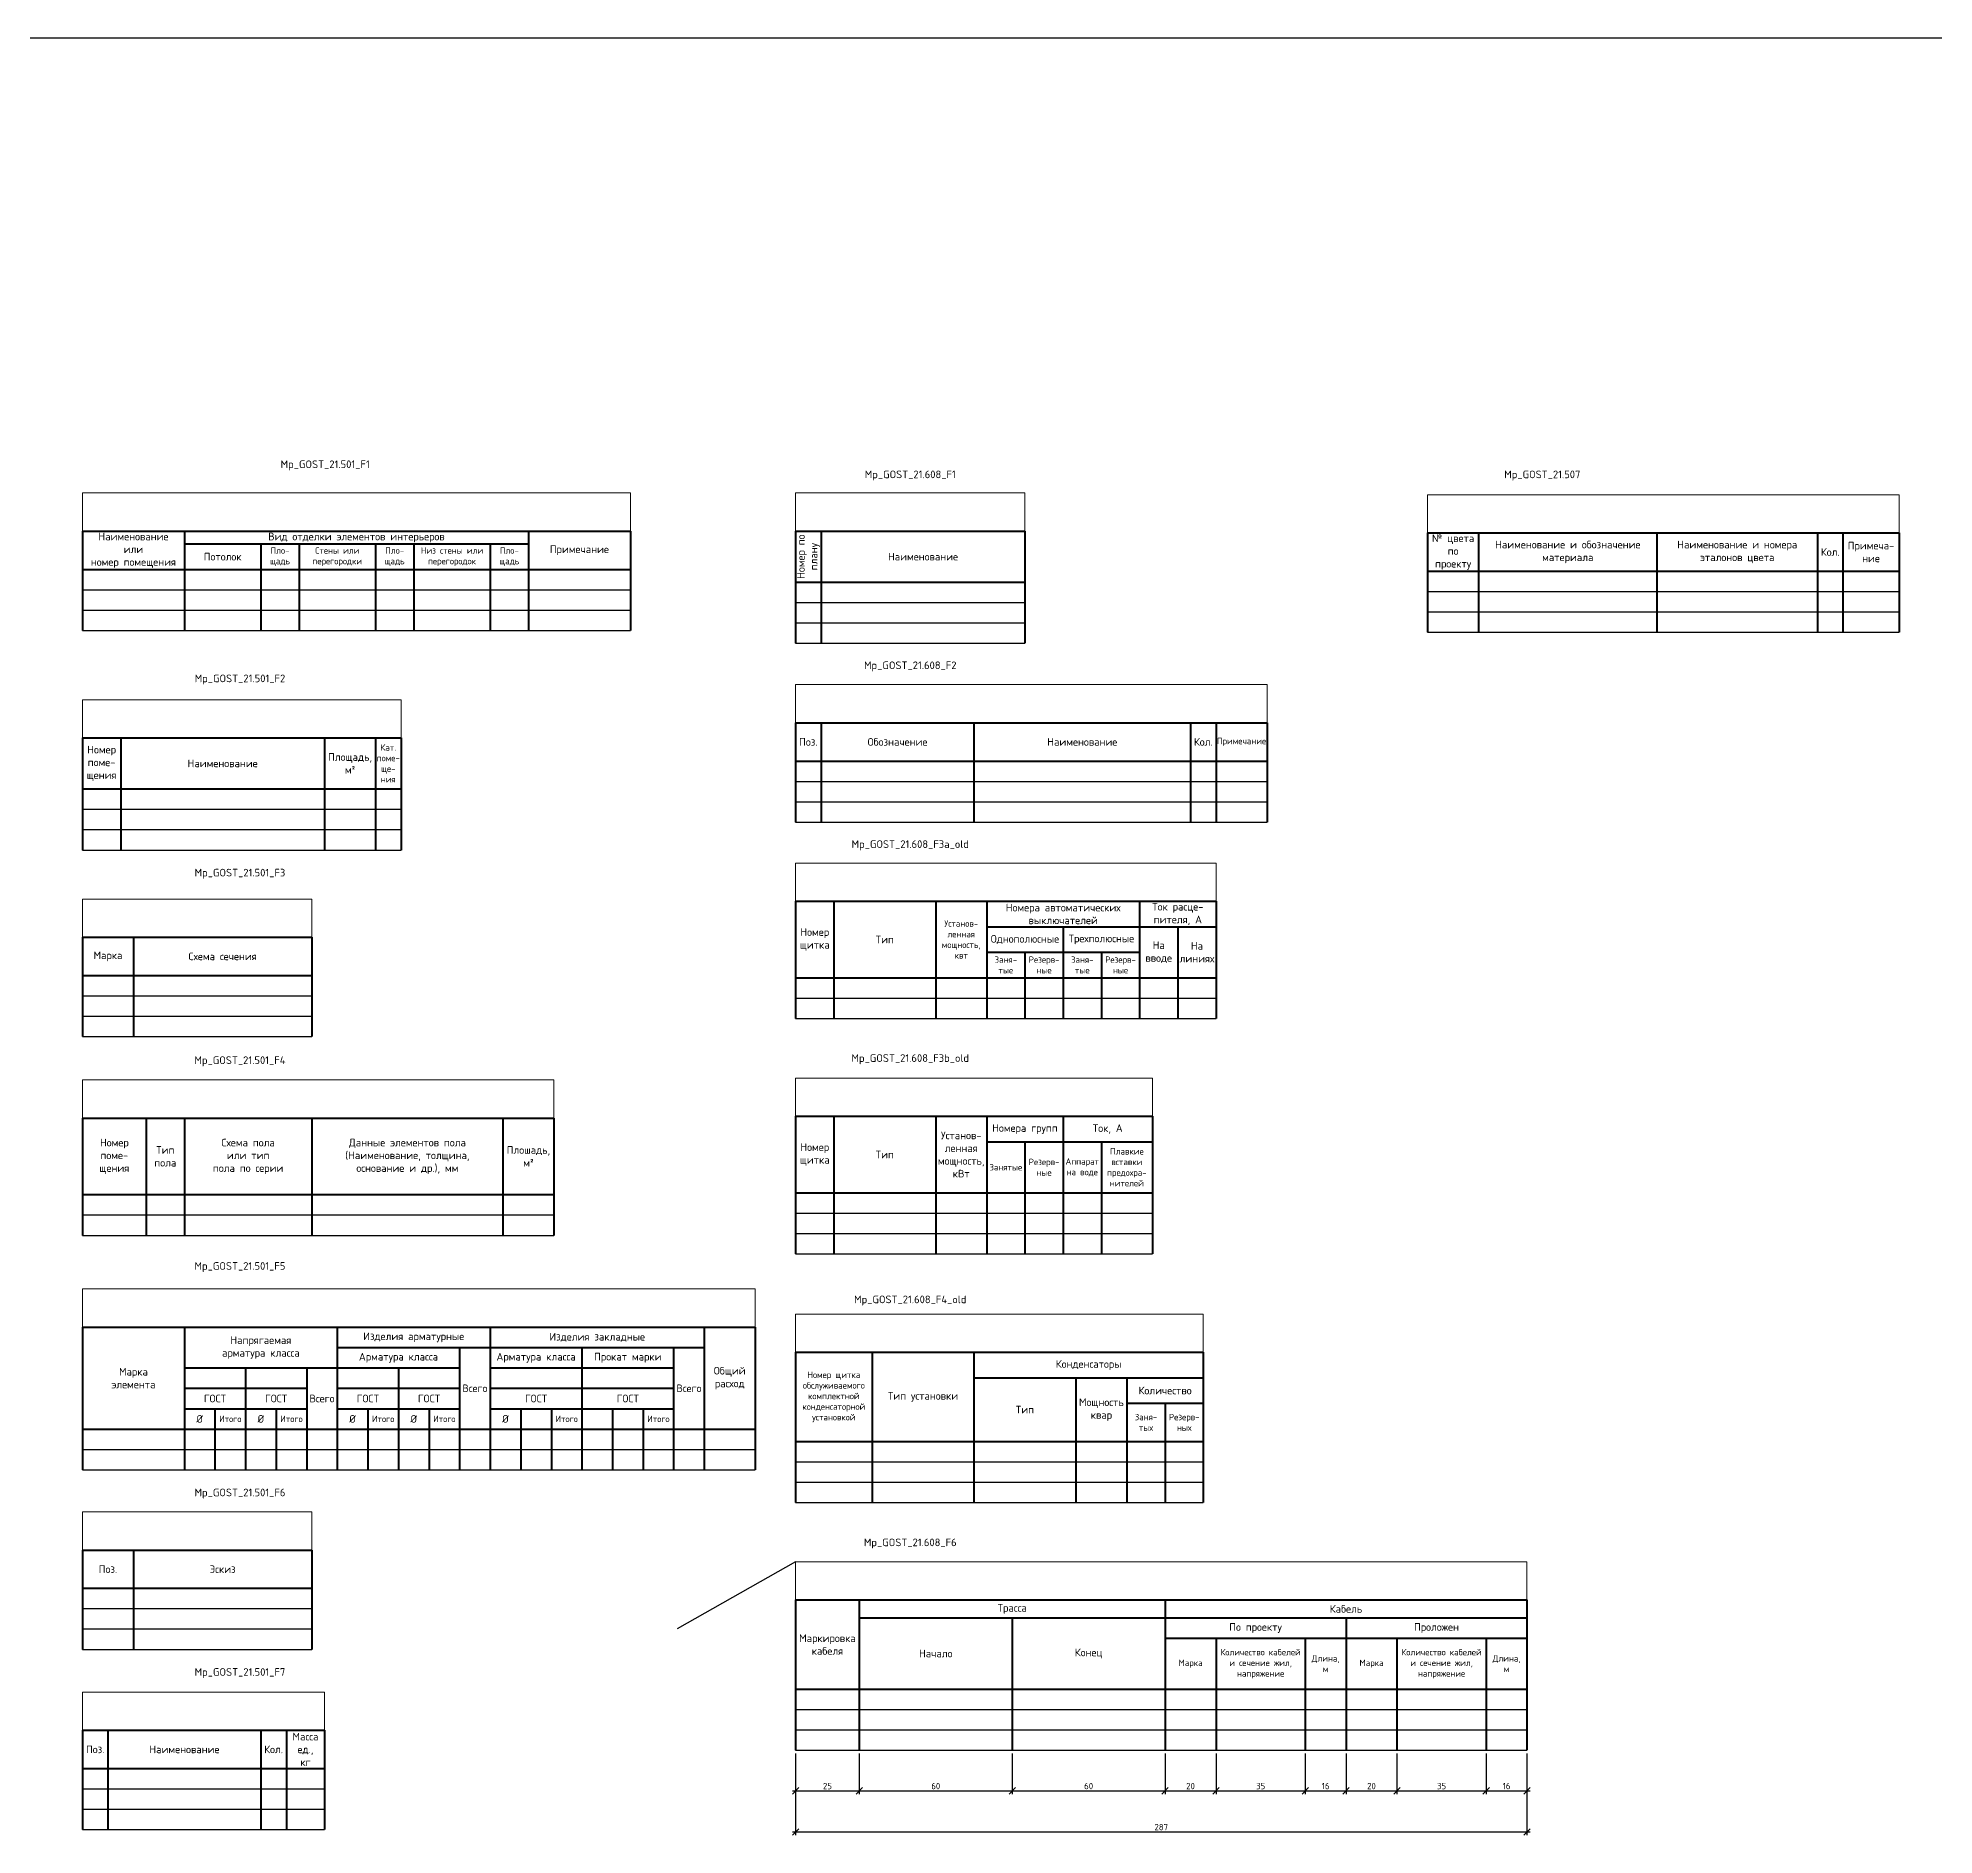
# Model space of a CAD drawing. Header units: millimetres. Extents: x 1497 to 6782, y -1970 to 1429.
# Drawn here: x 2880 to 3624, y 723 to 1429 of the extents above; entities that cross this region are included whole.
import ezdxf

# ---------------------------------------------------------------- set-up
doc = ezdxf.new("R2010")
doc.units = ezdxf.units.MM
doc.styles.add('MpTextStyle', font='isocpeur.ttf')
doc.dimstyles.new('MpDimStyle', dxfattribs={"dimtxt": 2.5, "dimasz": 2.5, "dimexe": 1.25, "dimexo": 1.25, "dimtad": 1, "dimdec": 0, "dimdsep": 46, "dimtxsty": 'MpTextStyle', "dimblk": 'OBLIQUE', "dimcen": 2.5, "dimdle": 1.25, "dimadec": 0, "dimazin": 0, "dimtfac": 1, "dimtdec": 0, "dimtix": 1, "dimtmove": 2, "dimatfit": 3, "dimfxl": 1, "dimarcsym": 0})

# ---------------------------------------------------------------- blocks, each defined once
blk = doc.blocks.new('*T15')
at = {"color": 0, "linetype": 'ByBlock', "lineweight": 40, "transparency": 16777216}
for p, q in [((0, -15), (215, -15)), ((0, -15), (0, -54)), ((40, -15), (40, -54)), ((40, -20), (175, -20)), ((70, -20), (70, -54)), ((85, -20), (85, -54)), ((115, -20), (115, -54)), ((130, -20), (130, -54)), ((160, -20), (160, -54)), ((175, -15), (175, -54)), ((215, -15), (215, -54)), ((0, -30), (215, -30))]:
    blk.add_line(p, q, dxfattribs=at)
at = {"color": 0, "linetype": 'ByBlock', "lineweight": -2, "transparency": 16777216}
for p, q in [((0, -38), (215, -38)), ((0, -46), (215, -46)), ((0, -54), (215, -54))]:
    blk.add_line(p, q, dxfattribs=at)
at = {"layer": 'Defpoints', "color": 8, "linetype": 'ByBlock', "lineweight": 0, "transparency": 16777216}
for p, q in [((0, 0), (215, 0)), ((0, 0), (0, -15)), ((215, 0), (215, -15))]:
    blk.add_line(p, q, dxfattribs=at)
at = {"color": 0, "transparency": 16777216, "attachment_point": 5, "style": 'MpTextStyle'}
for s, insert, char_height, width in [('Наименование\\Pили\\Pномер помещения', (20, -22.5), 3, 40), ('Вид отделки элементов интерьеров', (107.5, -17.5), 3, 135), ('Пло-\\Pщадь', (77.5, -25), 2.5, 15), ('Стены или перегородки', (100, -25), 2.5, 30), ('Пло-\\Pщадь', (122.5, -25), 2.5, 15), ('Низ стены или перегородок', (145, -25), 2.5, 30), ('Пло-\\Pщадь', (167.5, -25), 2.5, 15), ('Примечание', (195, -22.5), 3, 40), ('Потолок', (55, -25), 3, 30)]:
    blk.add_mtext(s, dxfattribs=dict(at, insert=insert, char_height=char_height, width=width))
blk = doc.blocks.new('*T16')
at = {"color": 0, "linetype": 'ByBlock', "lineweight": 40, "transparency": 16777216}
for p, q in [((0, -15), (125, -15)), ((0, -15), (0, -59)), ((15, -15), (15, -59)), ((95, -15), (95, -59)), ((115, -15), (115, -59)), ((125, -15), (125, -59)), ((0, -35), (125, -35))]:
    blk.add_line(p, q, dxfattribs=at)
at = {"color": 0, "linetype": 'ByBlock', "lineweight": -2, "transparency": 16777216}
for p, q in [((0, -43), (125, -43)), ((0, -51), (125, -51)), ((0, -59), (125, -59))]:
    blk.add_line(p, q, dxfattribs=at)
at = {"layer": 'Defpoints', "color": 8, "linetype": 'ByBlock', "lineweight": 0, "transparency": 16777216}
for p, q in [((0, 0), (125, 0)), ((0, 0), (0, -15)), ((125, 0), (125, -15))]:
    blk.add_line(p, q, dxfattribs=at)
at = {"color": 0, "transparency": 16777216, "attachment_point": 5, "style": 'MpTextStyle'}
for s, insert, char_height, width in [('Номер поме-\\Pщения', (7.5, -25), 3, 15), ('Площадь,\\Pм²', (105, -25), 3, 20), ('Кат. поме-\\Pще-\\Pния', (120, -25), 2.5, 10), ('Наименование', (55, -25), 3, 80)]:
    blk.add_mtext(s, dxfattribs=dict(at, insert=insert, char_height=char_height, width=width))
blk = doc.blocks.new('*T17')
at = {"color": 0, "linetype": 'ByBlock', "lineweight": 40, "transparency": 16777216}
for p, q in [((0, -15), (90, -15)), ((0, -15), (0, -54)), ((20, -15), (20, -54)), ((90, -15), (90, -54)), ((0, -30), (90, -30))]:
    blk.add_line(p, q, dxfattribs=at)
at = {"color": 0, "linetype": 'ByBlock', "lineweight": -2, "transparency": 16777216}
for p, q in [((0, -38), (90, -38)), ((0, -46), (90, -46)), ((0, -54), (90, -54))]:
    blk.add_line(p, q, dxfattribs=at)
at = {"layer": 'Defpoints', "color": 8, "linetype": 'ByBlock', "lineweight": 0, "transparency": 16777216}
for p, q in [((0, 0), (90, 0)), ((0, 0), (0, -15)), ((90, 0), (90, -15))]:
    blk.add_line(p, q, dxfattribs=at)
at = {"color": 0, "transparency": 16777216, "char_height": 3, "attachment_point": 5, "style": 'MpTextStyle'}
for s, insert, width in [('Марка', (10, -22.5), 20), ('Схема сечения', (55, -22.5), 70)]:
    blk.add_mtext(s, dxfattribs=dict(at, insert=insert, width=width))
blk = doc.blocks.new('*T18')
at = {"color": 0, "linetype": 'ByBlock', "lineweight": 40, "transparency": 16777216}
for p, q in [((0, -15), (185, -15)), ((0, -15), (0, -61)), ((25, -15), (25, -61)), ((40, -15), (40, -61)), ((90, -15), (90, -61)), ((165, -15), (165, -61)), ((185, -15), (185, -61)), ((0, -45), (185, -45))]:
    blk.add_line(p, q, dxfattribs=at)
at = {"color": 0, "linetype": 'ByBlock', "lineweight": -2, "transparency": 16777216}
for p, q in [((0, -53), (185, -53)), ((0, -61), (185, -61))]:
    blk.add_line(p, q, dxfattribs=at)
at = {"layer": 'Defpoints', "color": 8, "linetype": 'ByBlock', "lineweight": 0, "transparency": 16777216}
for p, q in [((0, 0), (185, 0)), ((0, 0), (0, -15)), ((185, 0), (185, -15))]:
    blk.add_line(p, q, dxfattribs=at)
at = {"color": 0, "transparency": 16777216, "char_height": 3, "attachment_point": 5, "style": 'MpTextStyle'}
for s, insert, width in [('Номер\\Pпоме-\\Pщения', (12.5, -30), 25), ('Тип\\Pпола', (32.5, -30), 15), ('Схема пола\\Pили тип\\Pпола по серии', (65, -30), 50), ('Данные элементов пола\\P(Наименование, толщина,\\Pоснование и др.), мм', (127.5, -30), 75), ('Плошадь,\\Pм²', (175, -30), 20)]:
    blk.add_mtext(s, dxfattribs=dict(at, insert=insert, width=width))
blk = doc.blocks.new('*T19')
at = {"color": 0, "linetype": 'ByBlock', "lineweight": 40, "transparency": 16777216}
for p, q in [((0, -15), (264, -15)), ((0, -15), (0, -71)), ((40, -15), (40, -71)), ((100, -15), (100, -71)), ((160, -15), (160, -71)), ((244, -15), (244, -71)), ((264, -15), (264, -71)), ((100, -23), (244, -23)), ((148, -23), (148, -71)), ((196, -23), (196, -71)), ((232, -23), (232, -71)), ((40, -31), (148, -31)), ((64, -31), (64, -71)), ((88, -31), (88, -71)), ((124, -31), (124, -71)), ((160, -31), (232, -31)), ((40, -39), (88, -39)), ((100, -39), (148, -39)), ((160, -39), (232, -39)), ((40, -47), (88, -47)), ((52, -47), (52, -71)), ((76, -47), (76, -71)), ((100, -47), (148, -47)), ((112, -47), (112, -71)), ((136, -47), (136, -71)), ((160, -47), (232, -47)), ((172, -47), (172, -71)), ((184, -47), (184, -71)), ((208, -47), (208, -71)), ((220, -47), (220, -71)), ((0, -55), (264, -55))]:
    blk.add_line(p, q, dxfattribs=at)
at = {"color": 0, "linetype": 'ByBlock', "lineweight": -2, "transparency": 16777216}
for p, q in [((0, -63), (264, -63)), ((0, -71), (264, -71))]:
    blk.add_line(p, q, dxfattribs=at)
at = {"layer": 'Defpoints', "color": 8, "linetype": 'ByBlock', "lineweight": 0, "transparency": 16777216}
for p, q in [((0, 0), (264, 0)), ((0, 0), (0, -15)), ((264, 0), (264, -15))]:
    blk.add_line(p, q, dxfattribs=at)
at = {"color": 0, "transparency": 16777216, "attachment_point": 5, "style": 'MpTextStyle'}
for s, insert, char_height, width in [('Напрягаемая\\Pарматура класса', (70, -23), 3, 60), ('Изделия арматурные', (130, -19), 3, 60), ('Изделия закладные', (202, -19), 3, 84), ('Арматура класса', (124, -27), 3, 48), ('Арматура класса', (178, -27), 3, 36), ('Прокат марки', (214, -27), 3, 36), ('Марка\\Pэлемента', (20, -35), 3, 40), ('Общий\\Pрасход', (254, -35), 3, 20), ('ГОСТ', (52, -43), 3, 24), ('ГОСТ', (76, -43), 3, 24), ('Всего', (94, -43), 3, 12), ('ГОСТ', (112, -43), 3, 24), ('ГОСТ', (136, -43), 3, 24), ('Всего', (154, -39), 3, 12), ('ГОСТ', (178, -43), 3, 36), ('ГОСТ', (214, -43), 3, 36), ('Всего', (238, -39), 3, 12), ('%%C', (46, -51), 3, 12), ('Итого', (58, -51), 2.5, 12), ('%%C', (70, -51), 3, 12), ('Итого', (82, -51), 2.5, 12), ('%%C', (106, -51), 3, 12), ('Итого', (118, -51), 2.5, 12), ('%%C', (130, -51), 3, 12), ('Итого', (142, -51), 2.5, 12), ('%%C', (166, -51), 3, 12), ('Итого', (190, -51), 2.5, 12), ('Итого', (226, -51), 2.5, 12)]:
    blk.add_mtext(s, dxfattribs=dict(at, insert=insert, char_height=char_height, width=width))
blk = doc.blocks.new('*T20')
at = {"color": 0, "linetype": 'ByBlock', "lineweight": 40, "transparency": 16777216}
for p, q in [((0, -15), (90, -15)), ((0, -15), (0, -54)), ((20, -15), (20, -54)), ((90, -15), (90, -54)), ((0, -30), (90, -30))]:
    blk.add_line(p, q, dxfattribs=at)
at = {"color": 0, "linetype": 'ByBlock', "lineweight": -2, "transparency": 16777216}
for p, q in [((0, -38), (90, -38)), ((0, -46), (90, -46)), ((0, -54), (90, -54))]:
    blk.add_line(p, q, dxfattribs=at)
at = {"layer": 'Defpoints', "color": 8, "linetype": 'ByBlock', "lineweight": 0, "transparency": 16777216}
for p, q in [((0, 0), (90, 0)), ((0, 0), (0, -15)), ((90, 0), (90, -15))]:
    blk.add_line(p, q, dxfattribs=at)
at = {"color": 0, "transparency": 16777216, "char_height": 3, "attachment_point": 5, "style": 'MpTextStyle'}
for s, insert, width in [('Поз.', (10, -22.5), 20), ('Эскиз', (55, -22.5), 70)]:
    blk.add_mtext(s, dxfattribs=dict(at, insert=insert, width=width))
blk = doc.blocks.new('*T21')
at = {"color": 0, "linetype": 'ByBlock', "lineweight": 40, "transparency": 16777216}
for p, q in [((0, -15), (95, -15)), ((0, -15), (0, -54)), ((10, -15), (10, -54)), ((70, -15), (70, -54)), ((80, -15), (80, -54)), ((95, -15), (95, -54)), ((0, -30), (95, -30))]:
    blk.add_line(p, q, dxfattribs=at)
at = {"color": 0, "linetype": 'ByBlock', "lineweight": -2, "transparency": 16777216}
for p, q in [((0, -38), (95, -38)), ((0, -46), (95, -46)), ((0, -54), (95, -54))]:
    blk.add_line(p, q, dxfattribs=at)
at = {"layer": 'Defpoints', "color": 8, "linetype": 'ByBlock', "lineweight": 0, "transparency": 16777216}
for p, q in [((0, 0), (95, 0)), ((0, 0), (0, -15)), ((95, 0), (95, -15))]:
    blk.add_line(p, q, dxfattribs=at)
at = {"color": 0, "transparency": 16777216, "char_height": 3, "attachment_point": 5, "style": 'MpTextStyle'}
for s, insert, width in [('Поз.', (5, -22.5), 10), ('Наименование', (40, -22.5), 60), ('Кол.', (75, -22.5), 10), ('Масса\\Pед.,\\Pкг', (87.5, -22.5), 15)]:
    blk.add_mtext(s, dxfattribs=dict(at, insert=insert, width=width))
blk = doc.blocks.new('*T23')
at = {"color": 0, "linetype": 'ByBlock', "lineweight": 40, "transparency": 16777216}
for p, q in [((0, -15), (90, -15)), ((0, -15), (0, -59)), ((10, -15), (10, -59)), ((90, -15), (90, -59)), ((0, -35), (90, -35))]:
    blk.add_line(p, q, dxfattribs=at)
at = {"color": 0, "linetype": 'ByBlock', "lineweight": -2, "transparency": 16777216}
for p, q in [((0, -43), (90, -43)), ((0, -51), (90, -51)), ((0, -59), (90, -59))]:
    blk.add_line(p, q, dxfattribs=at)
at = {"layer": 'Defpoints', "color": 8, "linetype": 'ByBlock', "lineweight": 0, "transparency": 16777216}
for p, q in [((0, 0), (90, 0)), ((0, 0), (0, -15)), ((90, 0), (90, -15))]:
    blk.add_line(p, q, dxfattribs=at)
at = {"color": 0, "transparency": 16777216, "insert": (5, -25), "char_height": 3, "width": 20, "attachment_point": 5, "rotation": 90, "style": 'MpTextStyle'}
blk.add_mtext('Номер по плану', dxfattribs=at)
at = {"color": 0, "transparency": 16777216, "insert": (50, -25), "char_height": 3, "width": 80, "attachment_point": 5, "style": 'MpTextStyle'}
blk.add_mtext('Наименование', dxfattribs=at)
blk = doc.blocks.new('*T24')
at = {"color": 0, "linetype": 'ByBlock', "lineweight": 40, "transparency": 16777216}
for p, q in [((0, -15), (185, -15)), ((0, -15), (0, -54)), ((10, -15), (10, -54)), ((70, -15), (70, -54)), ((155, -15), (155, -54)), ((165, -15), (165, -54)), ((185, -15), (185, -54)), ((0, -30), (185, -30))]:
    blk.add_line(p, q, dxfattribs=at)
at = {"color": 0, "linetype": 'ByBlock', "lineweight": -2, "transparency": 16777216}
for p, q in [((0, -38), (185, -38)), ((0, -46), (185, -46)), ((0, -54), (185, -54))]:
    blk.add_line(p, q, dxfattribs=at)
at = {"layer": 'Defpoints', "color": 8, "linetype": 'ByBlock', "lineweight": 0, "transparency": 16777216}
for p, q in [((0, 0), (185, 0)), ((0, 0), (0, -15)), ((185, 0), (185, -15))]:
    blk.add_line(p, q, dxfattribs=at)
at = {"color": 0, "transparency": 16777216, "attachment_point": 5, "style": 'MpTextStyle'}
for s, insert, char_height, width in [('Поз.', (5, -22.5), 3, 10), ('Обозначение', (40, -22.5), 3, 60), ('Наименование', (112.5, -22.5), 3, 85), ('Кол.', (160, -22.5), 3, 10), ('Примечание', (175, -22.5), 2.5, 20)]:
    blk.add_mtext(s, dxfattribs=dict(at, insert=insert, char_height=char_height, width=width))
blk = doc.blocks.new('*T25')
at = {"color": 0, "linetype": 'ByBlock', "lineweight": 40, "transparency": 16777216}
for p, q in [((0, -15), (165, -15)), ((0, -15), (0, -61)), ((15, -15), (15, -61)), ((55, -15), (55, -61)), ((75, -15), (75, -61)), ((135, -15), (135, -61)), ((165, -15), (165, -61)), ((75, -25), (165, -25)), ((105, -25), (105, -61)), ((150, -25), (150, -61)), ((75, -35), (135, -35)), ((90, -35), (90, -61)), ((120, -35), (120, -61)), ((0, -45), (165, -45))]:
    blk.add_line(p, q, dxfattribs=at)
at = {"color": 0, "linetype": 'ByBlock', "lineweight": -2, "transparency": 16777216}
for p, q in [((0, -53), (165, -53)), ((0, -61), (165, -61))]:
    blk.add_line(p, q, dxfattribs=at)
at = {"layer": 'Defpoints', "color": 8, "linetype": 'ByBlock', "lineweight": 0, "transparency": 16777216}
for p, q in [((0, 0), (165, 0)), ((0, 0), (0, -15)), ((165, 0), (165, -15))]:
    blk.add_line(p, q, dxfattribs=at)
at = {"color": 0, "transparency": 16777216, "attachment_point": 5, "style": 'MpTextStyle'}
for s, insert, char_height, width in [('Номера автоматических выключателей', (105, -20), 3, 60), ('Ток расце-\\Pпителя, А', (150, -20), 3, 30), ('Номер щитка', (7.5, -30), 3, 15), ('Тип', (35, -30), 3, 40), ('Установ-\\Pленная мощность, квт', (65, -30), 2.5, 20), ('Однополюсные', (90, -30), 3, 30), ('Трехполюсные', (120, -30), 3, 30), ('Заня-\\Pтые', (82.5, -40), 2.5, 15), ('Резерв-\\Pные', (97.5, -40), 2.5, 15), ('Заня-\\Pтые', (112.5, -40), 2.5, 15), ('Резерв-\\Pные', (127.5, -40), 2.5, 15), ('На вводе', (142.5, -35), 3, 15), ('На линиях', (157.5, -35), 3, 15)]:
    blk.add_mtext(s, dxfattribs=dict(at, insert=insert, char_height=char_height, width=width))
blk = doc.blocks.new('*T26')
at = {"color": 0, "linetype": 'ByBlock', "lineweight": 40, "transparency": 16777216}
for p, q in [((0, -15), (140, -15)), ((0, -15), (0, -69)), ((15, -15), (15, -69)), ((55, -15), (55, -69)), ((75, -15), (75, -69)), ((105, -15), (105, -69)), ((140, -15), (140, -69)), ((75, -25), (140, -25)), ((90, -25), (90, -69)), ((120, -25), (120, -69)), ((0, -45), (140, -45))]:
    blk.add_line(p, q, dxfattribs=at)
at = {"color": 0, "linetype": 'ByBlock', "lineweight": -2, "transparency": 16777216}
for p, q in [((0, -53), (140, -53)), ((0, -61), (140, -61)), ((0, -69), (140, -69))]:
    blk.add_line(p, q, dxfattribs=at)
at = {"layer": 'Defpoints', "color": 8, "linetype": 'ByBlock', "lineweight": 0, "transparency": 16777216}
for p, q in [((0, 0), (140, 0)), ((0, 0), (0, -15)), ((140, 0), (140, -15))]:
    blk.add_line(p, q, dxfattribs=at)
at = {"color": 0, "transparency": 16777216, "attachment_point": 5, "style": 'MpTextStyle'}
for s, insert, char_height, width in [('Установ-\\Pленная мощность, кВт', (65, -30), 3, 20), ('Номера групп', (90, -20), 3, 30), ('Ток, А', (122.5, -20), 3, 35), ('Номер щитка', (7.5, -30), 3, 15), ('Тип', (35, -30), 3, 40), ('Плавкие вставки предохра-\\Pнителей', (130, -35), 2.5, 20), ('Занятые', (82.5, -35), 2.5, 15), ('Резерв-\\Pные', (97.5, -35), 2.5, 15), ('Аппарат на воде', (112.5, -35), 2.5, 15)]:
    blk.add_mtext(s, dxfattribs=dict(at, insert=insert, char_height=char_height, width=width))
blk = doc.blocks.new('*T27')
at = {"color": 0, "linetype": 'ByBlock', "lineweight": 40, "transparency": 16777216}
for p, q in [((0, -15), (160, -15)), ((0, -15), (0, -74)), ((30, -15), (30, -74)), ((70, -15), (70, -74)), ((160, -15), (160, -74)), ((70, -25), (160, -25)), ((110, -25), (110, -74)), ((130, -25), (130, -74)), ((130, -35), (160, -35)), ((145, -35), (145, -74)), ((0, -50), (160, -50))]:
    blk.add_line(p, q, dxfattribs=at)
at = {"color": 0, "linetype": 'ByBlock', "lineweight": -2, "transparency": 16777216}
for p, q in [((0, -58), (160, -58)), ((0, -66), (160, -66)), ((0, -74), (160, -74))]:
    blk.add_line(p, q, dxfattribs=at)
at = {"layer": 'Defpoints', "color": 8, "linetype": 'ByBlock', "lineweight": 0, "transparency": 16777216}
for p, q in [((0, 0), (160, 0)), ((0, 0), (0, -15)), ((160, 0), (160, -15))]:
    blk.add_line(p, q, dxfattribs=at)
at = {"color": 0, "transparency": 16777216, "attachment_point": 5, "style": 'MpTextStyle'}
for s, insert, char_height, width in [('Конденсаторы', (115, -20), 3, 90), ('Номер щитка обслуживаемого комплектной конденсаторной установкой', (15, -32.5), 2.5, 30), ('Количество', (145, -30), 3, 30), ('Тип установки', (50, -32.5), 3, 40), ('Тип', (90, -37.5), 3, 40), ('Мощность квар', (120, -37.5), 3, 20), ('Заня-\\Pтых', (137.5, -42.5), 2.5, 15), ('Резерв-\\Pных', (152.5, -42.5), 2.5, 15)]:
    blk.add_mtext(s, dxfattribs=dict(at, insert=insert, char_height=char_height, width=width))
blk = doc.blocks.new('*T28')
at = {"color": 0, "linetype": 'ByBlock', "lineweight": 40, "transparency": 16777216}
for p, q in [((0, -15), (185, -15)), ((0, -15), (0, -54)), ((20, -15), (20, -54)), ((90, -15), (90, -54)), ((153, -15), (153, -54)), ((163, -15), (163, -54)), ((185, -15), (185, -54)), ((0, -30), (185, -30))]:
    blk.add_line(p, q, dxfattribs=at)
at = {"color": 0, "linetype": 'ByBlock', "lineweight": -2, "transparency": 16777216}
for p, q in [((0, -38), (185, -38)), ((0, -46), (185, -46)), ((0, -54), (185, -54))]:
    blk.add_line(p, q, dxfattribs=at)
at = {"layer": 'Defpoints', "color": 8, "linetype": 'ByBlock', "lineweight": 0, "transparency": 16777216}
for p, q in [((0, 0), (185, 0)), ((0, 0), (0, -15)), ((185, 0), (185, -15))]:
    blk.add_line(p, q, dxfattribs=at)
at = {"color": 0, "transparency": 16777216, "char_height": 3, "attachment_point": 5, "style": 'MpTextStyle'}
for s, insert, width in [('№ цвета по проекту', (10, -22.5), 20), ('Наименование и обозначение материала', (55, -22.5), 70), ('Наименование и номера эталонов цвета', (121.5, -22.5), 63), ('Кол.', (158, -22.5), 10), ('Примеча-\\Pние', (174, -22.5), 22)]:
    blk.add_mtext(s, dxfattribs=dict(at, insert=insert, width=width))
blk = doc.blocks.new('_Oblique')
at = {"color": 0, "linetype": 'ByBlock', "lineweight": -2}
blk.add_line((-0.5, -0.5), (0.5, 0.5), dxfattribs=at)
blk = doc.blocks.new('*D124')
at = {"color": 0, "lineweight": -2}
for p, q in [((3176.98, 755.33), (3176.98, 739.43)), ((3201.98, 755.33), (3201.98, 739.43)), ((3175.73, 740.68), (3203.23, 740.68))]:
    blk.add_line(p, q, dxfattribs=at)
at = {"layer": 'Defpoints', "color": 0}
for p in [(3176.98, 756.58), (3201.98, 756.58), (3201.98, 740.68)]:
    blk.add_point(p, dxfattribs=at)
at = {"color": 0, "lineweight": -2, "xscale": 2.5, "yscale": 2.5, "zscale": 2.5, "rotation": 180}
blk.add_blockref('_Oblique', (3176.98, 740.68), dxfattribs=at)
at = {"color": 0, "lineweight": -2, "xscale": 2.5, "yscale": 2.5, "zscale": 2.5}
blk.add_blockref('_Oblique', (3201.98, 740.68), dxfattribs=at)
at = {"color": 0, "insert": (3189.48, 742.56), "char_height": 2.5, "attachment_point": 5, "style": 'MpTextStyle'}
blk.add_mtext('25', dxfattribs=at)
blk = doc.blocks.new('*D125')
at = {"color": 0, "lineweight": -2}
for p, q in [((3176.98, 755.33), (3176.98, 723.31)), ((3463.98, 755.33), (3463.98, 723.31)), ((3175.73, 724.56), (3465.23, 724.56))]:
    blk.add_line(p, q, dxfattribs=at)
at = {"layer": 'Defpoints', "color": 0}
for p in [(3176.98, 756.58), (3463.98, 756.58), (3463.98, 724.56)]:
    blk.add_point(p, dxfattribs=at)
at = {"color": 0, "lineweight": -2, "xscale": 2.5, "yscale": 2.5, "zscale": 2.5, "rotation": 180}
blk.add_blockref('_Oblique', (3176.98, 724.56), dxfattribs=at)
at = {"color": 0, "lineweight": -2, "xscale": 2.5, "yscale": 2.5, "zscale": 2.5}
blk.add_blockref('_Oblique', (3463.98, 724.56), dxfattribs=at)
at = {"color": 0, "insert": (3320.48, 726.44), "char_height": 2.5, "attachment_point": 5, "style": 'MpTextStyle'}
blk.add_mtext('287', dxfattribs=at)
blk = doc.blocks.new('*D126')
at = {"color": 0, "lineweight": -2}
for p, q in [((3201.98, 755.33), (3201.98, 739.43)), ((3261.98, 755.33), (3261.98, 739.43)), ((3200.73, 740.68), (3263.23, 740.68))]:
    blk.add_line(p, q, dxfattribs=at)
at = {"layer": 'Defpoints', "color": 0}
for p in [(3201.98, 756.58), (3261.98, 756.58), (3261.98, 740.68)]:
    blk.add_point(p, dxfattribs=at)
at = {"color": 0, "lineweight": -2, "xscale": 2.5, "yscale": 2.5, "zscale": 2.5, "rotation": 180}
blk.add_blockref('_Oblique', (3201.98, 740.68), dxfattribs=at)
at = {"color": 0, "lineweight": -2, "xscale": 2.5, "yscale": 2.5, "zscale": 2.5}
blk.add_blockref('_Oblique', (3261.98, 740.68), dxfattribs=at)
at = {"color": 0, "insert": (3231.98, 742.56), "char_height": 2.5, "attachment_point": 5, "style": 'MpTextStyle'}
blk.add_mtext('60', dxfattribs=at)
blk = doc.blocks.new('*D127')
at = {"color": 0, "lineweight": -2}
for p, q in [((3261.98, 755.33), (3261.98, 739.43)), ((3321.98, 755.33), (3321.98, 739.43)), ((3260.73, 740.68), (3323.23, 740.68))]:
    blk.add_line(p, q, dxfattribs=at)
at = {"layer": 'Defpoints', "color": 0}
for p in [(3261.98, 756.58), (3321.98, 756.58), (3321.98, 740.68)]:
    blk.add_point(p, dxfattribs=at)
at = {"color": 0, "lineweight": -2, "xscale": 2.5, "yscale": 2.5, "zscale": 2.5, "rotation": 180}
blk.add_blockref('_Oblique', (3261.98, 740.68), dxfattribs=at)
at = {"color": 0, "lineweight": -2, "xscale": 2.5, "yscale": 2.5, "zscale": 2.5}
blk.add_blockref('_Oblique', (3321.98, 740.68), dxfattribs=at)
at = {"color": 0, "insert": (3291.98, 742.56), "char_height": 2.5, "attachment_point": 5, "style": 'MpTextStyle'}
blk.add_mtext('60', dxfattribs=at)
blk = doc.blocks.new('*D128')
at = {"color": 0, "lineweight": -2}
for p, q in [((3321.98, 755.33), (3321.98, 739.43)), ((3341.98, 755.33), (3341.98, 739.43)), ((3320.73, 740.68), (3343.23, 740.68))]:
    blk.add_line(p, q, dxfattribs=at)
at = {"layer": 'Defpoints', "color": 0}
for p in [(3321.98, 756.58), (3341.98, 756.58), (3341.98, 740.68)]:
    blk.add_point(p, dxfattribs=at)
at = {"color": 0, "lineweight": -2, "xscale": 2.5, "yscale": 2.5, "zscale": 2.5, "rotation": 180}
blk.add_blockref('_Oblique', (3321.98, 740.68), dxfattribs=at)
at = {"color": 0, "lineweight": -2, "xscale": 2.5, "yscale": 2.5, "zscale": 2.5}
blk.add_blockref('_Oblique', (3341.98, 740.68), dxfattribs=at)
at = {"color": 0, "insert": (3331.98, 742.56), "char_height": 2.5, "attachment_point": 5, "style": 'MpTextStyle'}
blk.add_mtext('20', dxfattribs=at)
blk = doc.blocks.new('*D129')
at = {"color": 0, "lineweight": -2}
for p, q in [((3341.98, 755.33), (3341.98, 739.43)), ((3376.98, 755.33), (3376.98, 739.43)), ((3340.73, 740.68), (3378.23, 740.68))]:
    blk.add_line(p, q, dxfattribs=at)
at = {"layer": 'Defpoints', "color": 0}
for p in [(3341.98, 756.58), (3376.98, 756.58), (3376.98, 740.68)]:
    blk.add_point(p, dxfattribs=at)
at = {"color": 0, "lineweight": -2, "xscale": 2.5, "yscale": 2.5, "zscale": 2.5, "rotation": 180}
blk.add_blockref('_Oblique', (3341.98, 740.68), dxfattribs=at)
at = {"color": 0, "lineweight": -2, "xscale": 2.5, "yscale": 2.5, "zscale": 2.5}
blk.add_blockref('_Oblique', (3376.98, 740.68), dxfattribs=at)
at = {"color": 0, "insert": (3359.48, 742.56), "char_height": 2.5, "attachment_point": 5, "style": 'MpTextStyle'}
blk.add_mtext('35', dxfattribs=at)
blk = doc.blocks.new('*D130')
at = {"color": 0, "lineweight": -2}
for p, q in [((3376.98, 755.33), (3376.98, 739.43)), ((3392.98, 755.33), (3392.98, 739.43)), ((3375.73, 740.68), (3394.23, 740.68))]:
    blk.add_line(p, q, dxfattribs=at)
at = {"layer": 'Defpoints', "color": 0}
for p in [(3376.98, 756.58), (3392.98, 756.58), (3392.98, 740.68)]:
    blk.add_point(p, dxfattribs=at)
at = {"color": 0, "lineweight": -2, "xscale": 2.5, "yscale": 2.5, "zscale": 2.5, "rotation": 180}
blk.add_blockref('_Oblique', (3376.98, 740.68), dxfattribs=at)
at = {"color": 0, "lineweight": -2, "xscale": 2.5, "yscale": 2.5, "zscale": 2.5}
blk.add_blockref('_Oblique', (3392.98, 740.68), dxfattribs=at)
at = {"color": 0, "insert": (3384.98, 742.56), "char_height": 2.5, "attachment_point": 5, "style": 'MpTextStyle'}
blk.add_mtext('16', dxfattribs=at)
blk = doc.blocks.new('*D131')
at = {"color": 0, "lineweight": -2}
for p, q in [((3392.98, 755.33), (3392.98, 739.43)), ((3412.98, 755.33), (3412.98, 739.43)), ((3391.73, 740.68), (3414.23, 740.68))]:
    blk.add_line(p, q, dxfattribs=at)
at = {"layer": 'Defpoints', "color": 0}
for p in [(3392.98, 756.58), (3412.98, 756.58), (3412.98, 740.68)]:
    blk.add_point(p, dxfattribs=at)
at = {"color": 0, "lineweight": -2, "xscale": 2.5, "yscale": 2.5, "zscale": 2.5, "rotation": 180}
blk.add_blockref('_Oblique', (3392.98, 740.68), dxfattribs=at)
at = {"color": 0, "lineweight": -2, "xscale": 2.5, "yscale": 2.5, "zscale": 2.5}
blk.add_blockref('_Oblique', (3412.98, 740.68), dxfattribs=at)
at = {"color": 0, "insert": (3402.98, 742.56), "char_height": 2.5, "attachment_point": 5, "style": 'MpTextStyle'}
blk.add_mtext('20', dxfattribs=at)
blk = doc.blocks.new('*D132')
at = {"color": 0, "lineweight": -2}
for p, q in [((3412.98, 755.33), (3412.98, 739.43)), ((3447.98, 755.33), (3447.98, 739.43)), ((3411.73, 740.68), (3449.23, 740.68))]:
    blk.add_line(p, q, dxfattribs=at)
at = {"layer": 'Defpoints', "color": 0}
for p in [(3412.98, 756.58), (3447.98, 756.58), (3447.98, 740.68)]:
    blk.add_point(p, dxfattribs=at)
at = {"color": 0, "lineweight": -2, "xscale": 2.5, "yscale": 2.5, "zscale": 2.5, "rotation": 180}
blk.add_blockref('_Oblique', (3412.98, 740.68), dxfattribs=at)
at = {"color": 0, "lineweight": -2, "xscale": 2.5, "yscale": 2.5, "zscale": 2.5}
blk.add_blockref('_Oblique', (3447.98, 740.68), dxfattribs=at)
at = {"color": 0, "insert": (3430.48, 742.56), "char_height": 2.5, "attachment_point": 5, "style": 'MpTextStyle'}
blk.add_mtext('35', dxfattribs=at)
blk = doc.blocks.new('*D133')
at = {"color": 0, "lineweight": -2}
for p, q in [((3447.98, 755.33), (3447.98, 739.43)), ((3463.98, 755.33), (3463.98, 739.43)), ((3446.73, 740.68), (3465.23, 740.68))]:
    blk.add_line(p, q, dxfattribs=at)
at = {"layer": 'Defpoints', "color": 0}
for p in [(3447.98, 756.58), (3463.98, 756.58), (3463.98, 740.68)]:
    blk.add_point(p, dxfattribs=at)
at = {"color": 0, "lineweight": -2, "xscale": 2.5, "yscale": 2.5, "zscale": 2.5, "rotation": 180}
blk.add_blockref('_Oblique', (3447.98, 740.68), dxfattribs=at)
at = {"color": 0, "lineweight": -2, "xscale": 2.5, "yscale": 2.5, "zscale": 2.5}
blk.add_blockref('_Oblique', (3463.98, 740.68), dxfattribs=at)
at = {"color": 0, "insert": (3455.98, 742.56), "char_height": 2.5, "attachment_point": 5, "style": 'MpTextStyle'}
blk.add_mtext('16', dxfattribs=at)
blk = doc.blocks.new('*T134')
at = {"color": 0, "linetype": 'ByBlock', "lineweight": 40}
for p, q in [((0, -15), (287, -15)), ((0, -15), (0, -74)), ((25, -15), (25, -74)), ((25, -22), (287, -22)), ((85, -22), (85, -74)), ((145, -15), (145, -74)), ((216, -22), (216, -74)), ((287, -15), (287, -74)), ((145, -30), (287, -30)), ((165, -30), (165, -74)), ((200, -30), (200, -74)), ((236, -30), (236, -74)), ((271, -30), (271, -74)), ((0, -50), (287, -50))]:
    blk.add_line(p, q, dxfattribs=at)
at = {"color": 0, "linetype": 'ByBlock', "lineweight": -2}
for p, q in [((0, -58), (287, -58)), ((0, -66), (287, -66)), ((0, -74), (287, -74))]:
    blk.add_line(p, q, dxfattribs=at)
at = {"layer": 'Defpoints', "color": 8, "linetype": 'ByBlock', "lineweight": 0}
for p, q in [((0, 0), (287, 0)), ((0, 0), (0, -15)), ((287, 0), (287, -15))]:
    blk.add_line(p, q, dxfattribs=at)
at = {"color": 0, "attachment_point": 5, "style": 'MpTextStyle'}
for s, insert, char_height, width in [('Трасса', (85, -18.5), 3, 120), ('Кабель', (216, -18.5), 3, 142), ('Маркировка кабеля', (12.5, -32.5), 3, 25), ('По проекту', (180.5, -26), 3, 71), ('Проложен', (251.5, -26), 3, 71), ('Начало', (55, -36), 3, 60), ('Конец', (115, -36), 3, 60), ('Количество кабелей\\Pи сечение жил, напряжение', (182.5, -40), 2.5, 35), ('Длина,\\Pм', (208, -40), 2.5, 16), ('Количество кабелей\\Pи сечение жил, напряжение', (253.5, -40), 2.5, 35), ('Длина,\\Pм', (279, -40), 2.5, 16), ('Марка', (155, -40), 2.5, 20), ('Марка', (226, -40), 2.5, 20)]:
    blk.add_mtext(s, dxfattribs=dict(at, insert=insert, char_height=char_height, width=width))

msp = doc.modelspace()

# ---------------------------------------------------------------- linework, layer by layer
for p, q in [((2260.8, 1428.66), (6781.54, 1428.66)), ((3176.98, 830.58), (3130.56, 804.22))]:
    msp.add_line(p, q)

# ---------------------------------------------------------------- block references
for name, p in [('*T15', (2897.13, 1250.06)), ('*T23', (3176.98, 1250.06)), ('*T28', (3425.01, 1249.39)), ('*T16', (2897.13, 1168.93)), ('*T24', (3176.98, 1174.86)), ('*T25', (3176.98, 1104.82)), ('*T17', (2897.13, 1090.69)), ('*T18', (2897.13, 1019.69)), ('*T26', (3176.98, 1020.41)), ('*T19', (2897.13, 937.66)), ('*T27', (3176.98, 927.79)), ('*T20', (2897.13, 850.2)), ('*T134', (3176.98, 830.58)), ('*T21', (2897.13, 779.45))]:
    msp.add_blockref(name, p)

# ---------------------------------------------------------------- texts
at = {"char_height": 3, "attachment_point": 5, "style": 'MpTextStyle'}
for s, width, insert in [('Mp_GOST_21.501_F1', 51.718, (2992.38, 1260.88)), ('Mp_GOST_21.608_F1', 51.718, (3221.98, 1256.9)), ('Mp_GOST_21.507', 51.718, (3470.01, 1256.9)), ('Mp_GOST_21.608_F2', 51.718, (3221.98, 1181.98)), ('Mp_GOST_21.501_F2', 51.718, (2958.93, 1176.83)), ('Mp_GOST_21.608_F3a_old', 51.718, (3221.98, 1111.78)), ('Mp_GOST_21.501_F3', 51.718, (2958.93, 1100.6)), ('Mp_GOST_21.501_F4', 51.718, (2958.93, 1026.99)), ('Mp_GOST_21.608_F3b_old', 51.718, (3221.98, 1027.82)), ('Mp_GOST_21.501_F5', 51.718, (2958.93, 946.22)), ('Mp_GOST_21.608_F4_old', 51.718, (3221.98, 933.1)), ('Mp_GOST_21.501_F6', 51.718, (2958.93, 857.33)), ('Mp_GOST_21.608_F6', 39.4724, (3221.98, 837.74)), ('Mp_GOST_21.501_F7', 51.718, (2958.93, 786.87))]:
    msp.add_mtext_dynamic_manual_height_columns(s, width=width, gutter_width=15, heights=[0], dxfattribs=dict(at, insert=insert))

# ---------------------------------------------------------------- dimensions: what is measured, and where the dimension line sits
for base, p1, p2, picture, middle in [((3201.98, 740.68), (3176.98, 756.58), (3201.98, 756.58), '*D124', (3189.48, 742.56)), ((3463.98, 724.56), (3176.98, 756.58), (3463.98, 756.58), '*D125', (3320.48, 726.44)), ((3261.98, 740.68), (3201.98, 756.58), (3261.98, 756.58), '*D126', (3231.98, 742.56)), ((3321.98, 740.68), (3261.98, 756.58), (3321.98, 756.58), '*D127', (3291.98, 742.56)), ((3341.98, 740.68), (3321.98, 756.58), (3341.98, 756.58), '*D128', (3331.98, 742.56)), ((3376.98, 740.68), (3341.98, 756.58), (3376.98, 756.58), '*D129', (3359.48, 742.56)), ((3392.98, 740.68), (3376.98, 756.58), (3392.98, 756.58), '*D130', (3384.98, 742.56)), ((3412.98, 740.68), (3392.98, 756.58), (3412.98, 756.58), '*D131', (3402.98, 742.56)), ((3447.98, 740.68), (3412.98, 756.58), (3447.98, 756.58), '*D132', (3430.48, 742.56)), ((3463.98, 740.68), (3447.98, 756.58), (3463.98, 756.58), '*D133', (3455.98, 742.56))]:
    dim = msp.add_linear_dim(base=base, p1=p1, p2=p2, dimstyle='MpDimStyle', override={"dimtix": 0})
    dim.commit()
    dim.dimension.update_dxf_attribs({"geometry": picture, "text_midpoint": middle})

doc.saveas('drawing.dxf')
